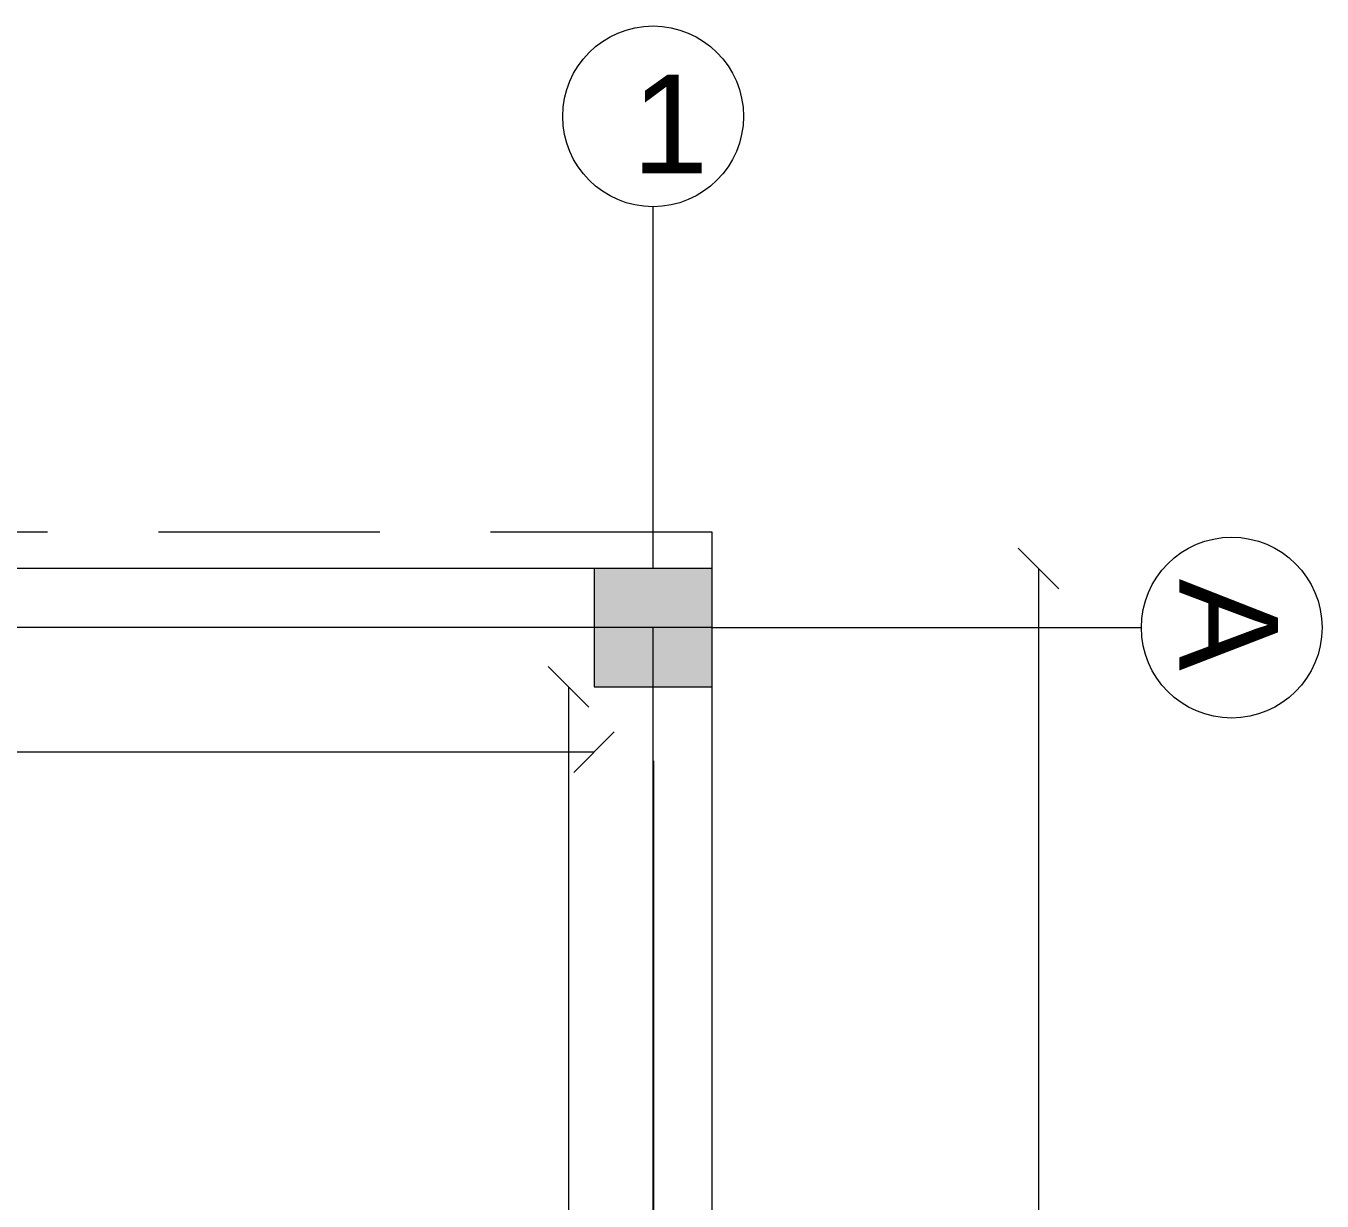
# Model space of a CAD drawing. Header units: metres. Extents: x -355 to 973, y -73 to 238.
# Drawn here: x 527.398 to 531.786, y 102.14 to 106.118 of the extents above; entities that cross this region are included whole.
import ezdxf

# ---------------------------------------------------------------- set-up
doc = ezdxf.new("R2010")
doc.units = ezdxf.units.M
doc.header["$LTSCALE"] = 3
doc.header["$MEASUREMENT"] = 0
doc.linetypes.add('1', pattern=[30, 6, 6, 6, 6, 6])
doc.linetypes.add('202$0$HIDDEN', pattern=[0.375, 0.25, -0.125])
doc.layers.add('01B', color=10, linetype='Continuous')
doc.layers.add('05', color=21, linetype='Continuous', lineweight=5)
doc.layers.add('alaem', color=230, linetype='Continuous', lineweight=5)
doc.styles.get("Standard").update_dxf_attribs({"font": 'arial.ttf'})
doc.dimstyles.new('ahmad', dxfattribs={"dimtxt": 0.2, "dimasz": 0.1375, "dimexe": 0, "dimexo": 0.0625, "dimgap": 0.09, "dimtad": 0, "dimzin": 0, "dimdsep": 46, "dimtxsty": 'Standard', "dimblk": 'OBLIQUE', "dimcen": 0.09, "dimclrd": 245, "dimclrt": 61, "dimadec": 0, "dimazin": 0, "dimtfac": 1, "dimtofl": 0, "dimtmove": 0, "dimatfit": 3, "dimldrblk": 'OBLIQUE', "dimfxl": 0, "dimfxlon": 1, "dimtolj": 1, "dimtzin": 0, "dimlwd": 13, "dimarcsym": 0})

# ---------------------------------------------------------------- blocks, each defined once
blk = doc.blocks.new('fghhyh')
at = {"layer": 'alaem', "linetype": '1'}
h = blk.add_hatch(color=256, dxfattribs=at)
h.dxf.hatch_style = 1
h.paths.add_polyline_path([(280.3961, 190.2964), (280.3961, 190.6964), (279.9961, 190.6964), (279.9961, 190.2964)])
blk.add_lwpolyline([(279.9961, 190.6964), (279.9961, 190.2964), (280.3961, 190.2964), (280.3961, 190.6964)], close=True, dxfattribs=at)
blk = doc.blocks.new('_Oblique')
at = {"color": 0, "linetype": 'ByBlock', "lineweight": -2}
blk.add_line((-0.5, -0.5), (0.5, 0.5), dxfattribs=at)
blk = doc.blocks.new('*D863')
at = {"color": 245, "lineweight": 13, "transparency": 16777216}
for p, q in [((529.2353, 103.8812), (529.2353, 100.2921)), ((529.2353, 96.0047), (529.2353, 99.5938))]:
    blk.add_line(p, q, dxfattribs=at)
at = {"layer": 'Defpoints', "color": 0, "transparency": 16777216}
for p in [(529.2353, 103.8812), (529.5213, 103.8812), (529.5213, 96.0047)]:
    blk.add_point(p, dxfattribs=at)
at = {"color": 245, "lineweight": 13, "transparency": 16777216, "xscale": 0.1375, "yscale": 0.1375, "zscale": 0.1375}
for p, rotation in [((529.2353, 103.8812), 90), ((529.2353, 96.0047), 270)]:
    blk.add_blockref('_Oblique', p, dxfattribs=dict(at, rotation=rotation))
at = {"color": 61, "transparency": 16777216, "insert": (529.2353, 99.943), "char_height": 0.2, "attachment_point": 5, "rotation": 90}
blk.add_mtext('\\A1;7.88', dxfattribs=at)
blk = doc.blocks.new('*D864')
at = {"color": 245, "lineweight": 13, "transparency": 16777216}
for p, q in [((530.8265, 104.2812), (530.8265, 98.2609)), ((530.8265, 91.4041), (530.8265, 97.4244))]:
    blk.add_line(p, q, dxfattribs=at)
at = {"layer": 'Defpoints', "color": 0, "transparency": 16777216}
for p in [(529.7213, 104.2812), (529.7213, 91.4041), (530.8265, 91.4041)]:
    blk.add_point(p, dxfattribs=at)
at = {"color": 245, "lineweight": 13, "transparency": 16777216, "xscale": 0.1375, "yscale": 0.1375, "zscale": 0.1375}
for p, rotation in [((530.8265, 104.2812), 90), ((530.8265, 91.4041), 270)]:
    blk.add_blockref('_Oblique', p, dxfattribs=dict(at, rotation=rotation))
at = {"color": 61, "transparency": 16777216, "insert": (530.8265, 97.8427), "char_height": 0.2, "attachment_point": 5, "rotation": 90}
blk.add_mtext('\\A1;12.88', dxfattribs=at)
blk = doc.blocks.new('*D871')
at = {"color": 245, "lineweight": 13, "transparency": 16777216}
for p, q in [((516.4213, 103.6598), (522.4536, 103.6598)), ((529.3213, 103.6598), (523.289, 103.6598))]:
    blk.add_line(p, q, dxfattribs=at)
at = {"layer": 'Defpoints', "color": 0, "transparency": 16777216}
for p in [(516.4213, 104.0812), (529.3213, 104.0812), (529.3213, 103.6598)]:
    blk.add_point(p, dxfattribs=at)
at = {"color": 245, "lineweight": 13, "transparency": 16777216, "xscale": 0.1375, "yscale": 0.1375, "zscale": 0.1375, "rotation": 180}
blk.add_blockref('_Oblique', (516.4213, 103.6598), dxfattribs=at)
at = {"color": 245, "lineweight": 13, "transparency": 16777216, "xscale": 0.1375, "yscale": 0.1375, "zscale": 0.1375}
blk.add_blockref('_Oblique', (529.3213, 103.6598), dxfattribs=at)
at = {"color": 61, "transparency": 16777216, "insert": (522.8713, 103.6598), "char_height": 0.2, "attachment_point": 5}
blk.add_mtext('\\A1;12.90', dxfattribs=at)

msp = doc.modelspace()

# ---------------------------------------------------------------- linework, layer by layer
at = {"layer": '01B', "color": 0, "linetype": '1'}
msp.add_line((529.5213, 103.6303), (529.5213, 100.6303), dxfattribs=at)
at = {"layer": '05', "lineweight": 9}
msp.add_line((529.5213, 104.2812), (529.5213, 105.5055), dxfattribs=at)
at = {"layer": '05', "linetype": '202$0$HIDDEN'}
for p, q in [((529.7213, 104.4042), (512.725, 104.4042)), ((529.7213, 104.2812), (529.7213, 104.4042))]:
    msp.add_line(p, q, dxfattribs=at)
at = {"layer": '05', "color": 0, "linetype": '1'}
for p, q in [((529.7213, 104.2812), (512.7213, 104.2812)), ((529.7213, 104.0812), (512.7213, 104.0812))]:
    msp.add_line(p, q, dxfattribs=at)
at = {"layer": '05'}
msp.add_line((529.7213, 104.0812), (531.1744, 104.0812), dxfattribs=at)
at = {"layer": '05', "color": 0, "linetype": '1'}
for points in [[(512.7213, 91.4042), (529.7213, 91.4042), (529.7213, 104.2812), (512.7213, 104.2812)], [(512.7213, 91.6042), (529.5213, 91.6042), (529.5213, 104.0812), (512.7213, 104.0812)]]:
    msp.add_lwpolyline(points, dxfattribs=at)
at = {"layer": '05', "lineweight": 9}
msp.add_circle((529.5213, 105.8115), 0.306, dxfattribs=at)
at = {"layer": '05'}
msp.add_circle((531.4804, 104.0812), 0.306, dxfattribs=at)

# ---------------------------------------------------------------- block references
at = {"layer": 'alaem', "linetype": '1', "rotation": 270}
msp.add_blockref('fghhyh', (339.0249, 384.2773), dxfattribs=at)

# ---------------------------------------------------------------- texts
at = {"layer": '05', "lineweight": 9, "insert": (529.4491, 105.6188), "char_height": 0.3338, "width": 2.976737, "attachment_point": 7}
msp.add_mtext('1', dxfattribs=at)
at = {"layer": '05', "insert": (531.3035, 104.2463), "char_height": 0.3338, "width": 2.976737, "attachment_point": 7, "rotation": 270}
msp.add_mtext('A', dxfattribs=at)

# ---------------------------------------------------------------- dimensions: what is measured, and where the dimension line sits
for base, p1, p2, picture, middle in [((530.8265, 91.4041), (529.7213, 104.2812), (529.7213, 91.4041), '*D864', (530.8265, 97.8427)), ((529.2353, 103.8812), (529.5213, 96.0047), (529.5213, 103.8812), '*D863', (529.2353, 99.943))]:
    dim = msp.add_linear_dim(base=base, p1=p1, p2=p2, angle=270, dimstyle='ahmad')
    dim.commit()
    dim.dimension.update_dxf_attribs({"geometry": picture, "text_midpoint": middle})
dim = msp.add_linear_dim(base=(529.3213, 103.6598), p1=(516.4213, 104.0812), p2=(529.3213, 104.0812), dimstyle='ahmad')
dim.commit()
dim.dimension.update_dxf_attribs({"geometry": '*D871', "text_midpoint": (522.8713, 103.6598)})

doc.saveas('drawing.dxf')
